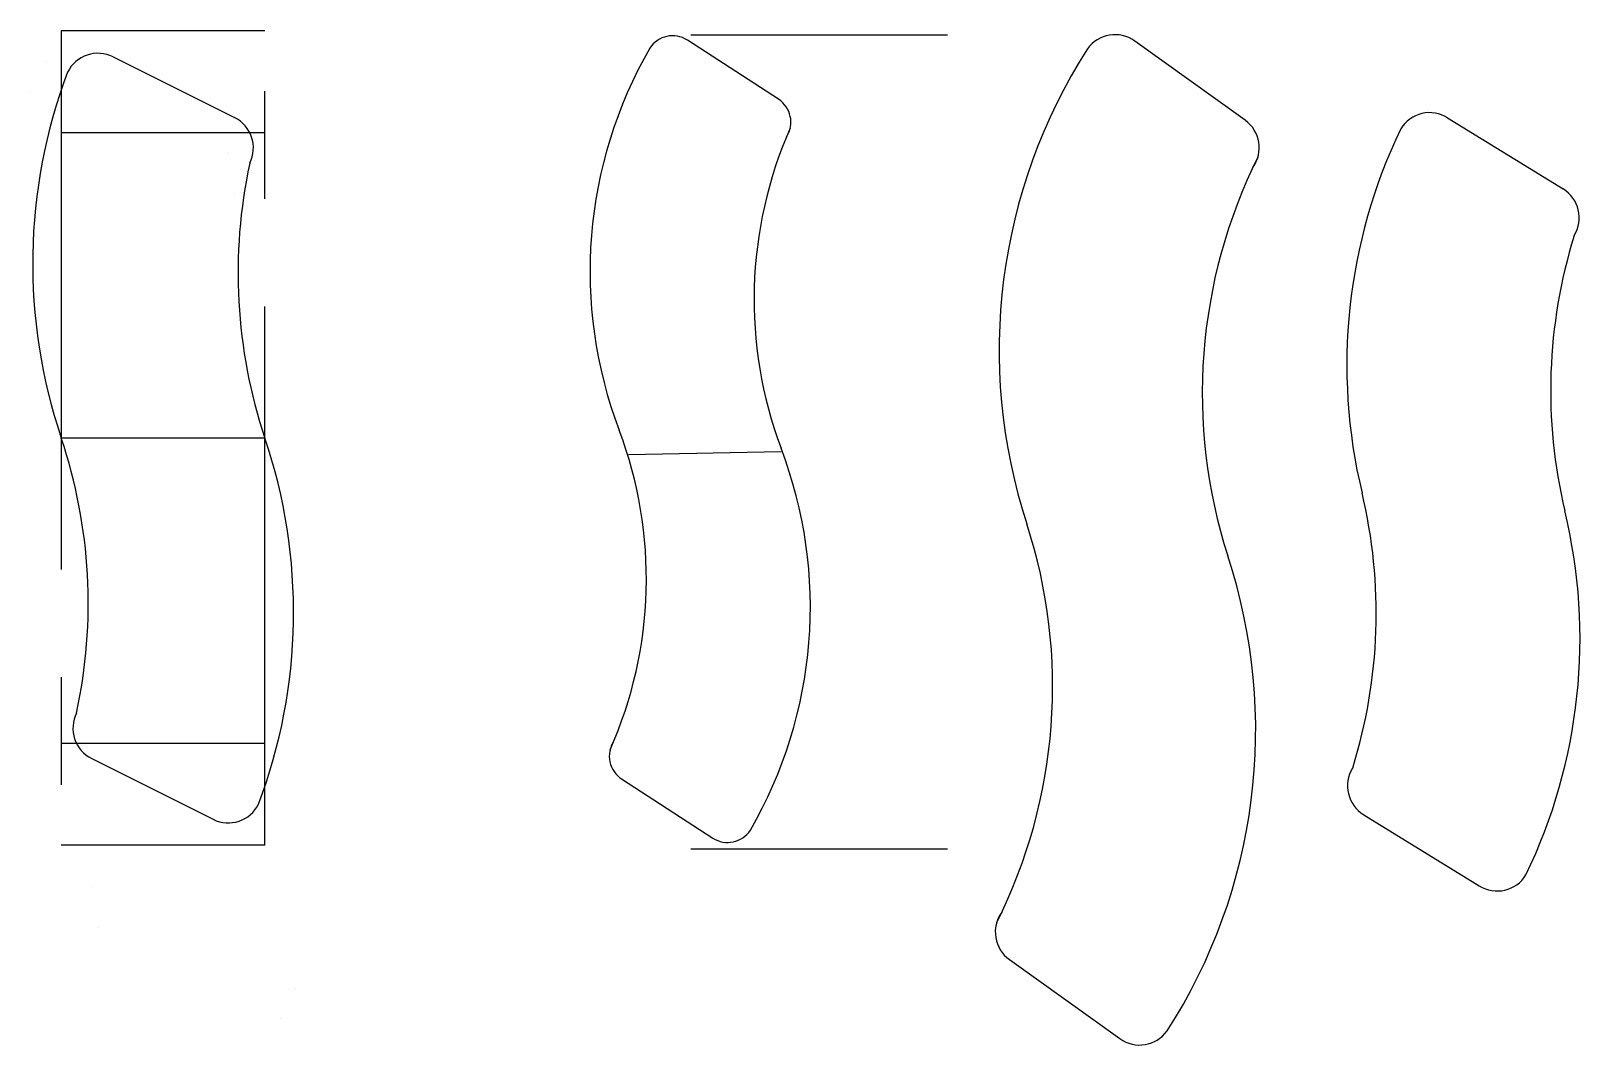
# Model space of a CAD drawing. Header units: millimetres. Extents: x 0 to 460316, y -63250 to 103204.
# Drawn here: x 17461 to 19744, y -63250 to -61755 of the extents above; entities that cross this region are included whole.
import ezdxf

# ---------------------------------------------------------------- set-up
doc = ezdxf.new("R2010")
doc.units = ezdxf.units.MM
doc.header["$LTSCALE"] = 25
doc.linetypes.add('CENTER', pattern=[50.8, 31.75, -6.35, 6.35, -6.35])
doc.layers.add('ac-cen', color=1, linetype='CENTER')
doc.layers.add('ac-Ref', color=8, linetype='Continuous')

msp = doc.modelspace()

# ---------------------------------------------------------------- linework, layer by layer
at = {"layer": 'ac-cen'}
for p, q in [((17805.92, -61755.05), (17505.92, -61755.05)), ((17505.92, -61755.05), (17505.92, -62955.05)), ((17805.92, -62955.05), (17805.92, -61755.05)), ((17805.92, -61905.05), (17505.92, -61905.05)), ((17805.92, -62805.05), (17505.92, -62805.05)), ((17805.92, -62955.05), (17505.92, -62955.05))]:
    msp.add_line(p, q, dxfattribs=at)
at = {"layer": 'ac-Ref'}
for p, q in [((18433.58, -61760.54), (18811.55, -61760.54)), ((18562.59, -61855.68), (18428.34, -61768.58)), ((19250.08, -61886.51), (19087.58, -61769.91)), ((17483.56, -61799.77), (17483.56, -61799.77)), ((17582.32, -61793.24), (17761.2, -61882.69)), ((17515.23, -61815.6), (17515.23, -61815.6)), ((17461.2, -61844.49), (17461.2, -61844.49)), ((19548.46, -61882.85), (19718.68, -61987.86)), ((17751.89, -61933.93), (17751.89, -61933.93)), ((17783.56, -61949.77), (17783.56, -61949.77)), ((17760.83, -61994.31), (17760.83, -61994.31)), ((17805.92, -62355.05), (17505.92, -62355.05)), ((18566.56, -62375.24), (18341.71, -62379.68)), ((17528.28, -62760.33), (17528.28, -62760.33)), ((17550.64, -62827.41), (17729.53, -62916.85)), ((18331.52, -62857.47), (18465.78, -62944.57)), ((17796.61, -62894.49), (17796.61, -62894.49)), ((19424.9, -62910.1), (19595.12, -63015.1)), ((18433.58, -62960.54), (18811.55, -62960.54)), ((17551.01, -63015.79), (17551.01, -63015.79)), ((17559.95, -63076.16), (17559.95, -63076.16)), ((18902.93, -63123.58), (19065.43, -63240.18)), ((17850.64, -63165.6), (17850.64, -63165.6)), ((17828.28, -63210.33), (17828.28, -63210.33))]:
    msp.add_line(p, q, dxfattribs=at)
for centre, radius, start, end in [((19058.43, -61810.54), 50, 54.3389, 144.3389), ((18943.77, -62109.45), 658.84, 150.03422, 200.77897), ((18406.56, -61802.14), 40.01, 57.0256, 147.0256), ((19711.06, -62225.63), 823.38, 147.34751, 198.09226), ((17559.95, -61837.96), 50, 63.43495, 153.43495), ((18265.23, -62098.35), 801.53, 159.34374, 198.67852), ((18540.82, -61889.24), 40.01, 327.0256, 57.0256), ((17738.84, -61927.41), 50, 333.43495, 63.43495), ((19220.93, -61927.14), 50, 324.3389, 54.3389), ((19522.21, -61925.41), 50, 58.33016, 148.33016), ((19151.36, -62150.69), 624.77, 156.19455, 200.54782), ((20201.53, -62247.52), 801.53, 154.23895, 193.57374), ((19967.79, -62289.28), 780.81, 153.50784, 197.86111), ((18533.56, -62111.64), 767.27, 167.82042, 198.49561), ((19692.43, -62030.41), 50, 328.33016, 58.33016), ((20467.61, -62284.63), 767.27, 162.71563, 193.39082), ((17749.07, -62562.58), 618.91, 335.99464, 20.76232), ((16778.28, -62598.45), 767.27, 347.82042, 18.49561), ((17046.61, -62611.74), 801.53, 339.34374, 18.67852), ((17954.15, -62604.01), 655.39, 329.89141, 20.92178), ((18675.98, -62613.33), 767.27, 342.71563, 13.39082), ((18942.06, -62650.44), 801.53, 334.23895, 13.57374), ((18193.09, -62721.32), 773.48, 333.30793, 18.07561), ((18446.68, -62785.06), 819.07, 327.2047, 18.23507), ((17573, -62782.69), 50, 153.43495, 243.43495), ((18353.3, -62823.91), 40.01, 147.0256, 237.0256), ((19451.15, -62867.54), 50, 148.33016, 238.33016), ((17751.89, -62872.13), 50, 243.43495, 333.43495), ((18487.55, -62911.01), 40.01, 237.0256, 327.0256), ((19621.37, -62972.55), 50, 238.33016, 328.33016), ((18932.08, -63082.96), 50, 144.3389, 234.3389), ((19094.58, -63199.55), 50, 234.3389, 324.3389)]:
    msp.add_arc(centre, radius, start, end, dxfattribs=at)

doc.saveas('drawing.dxf')
